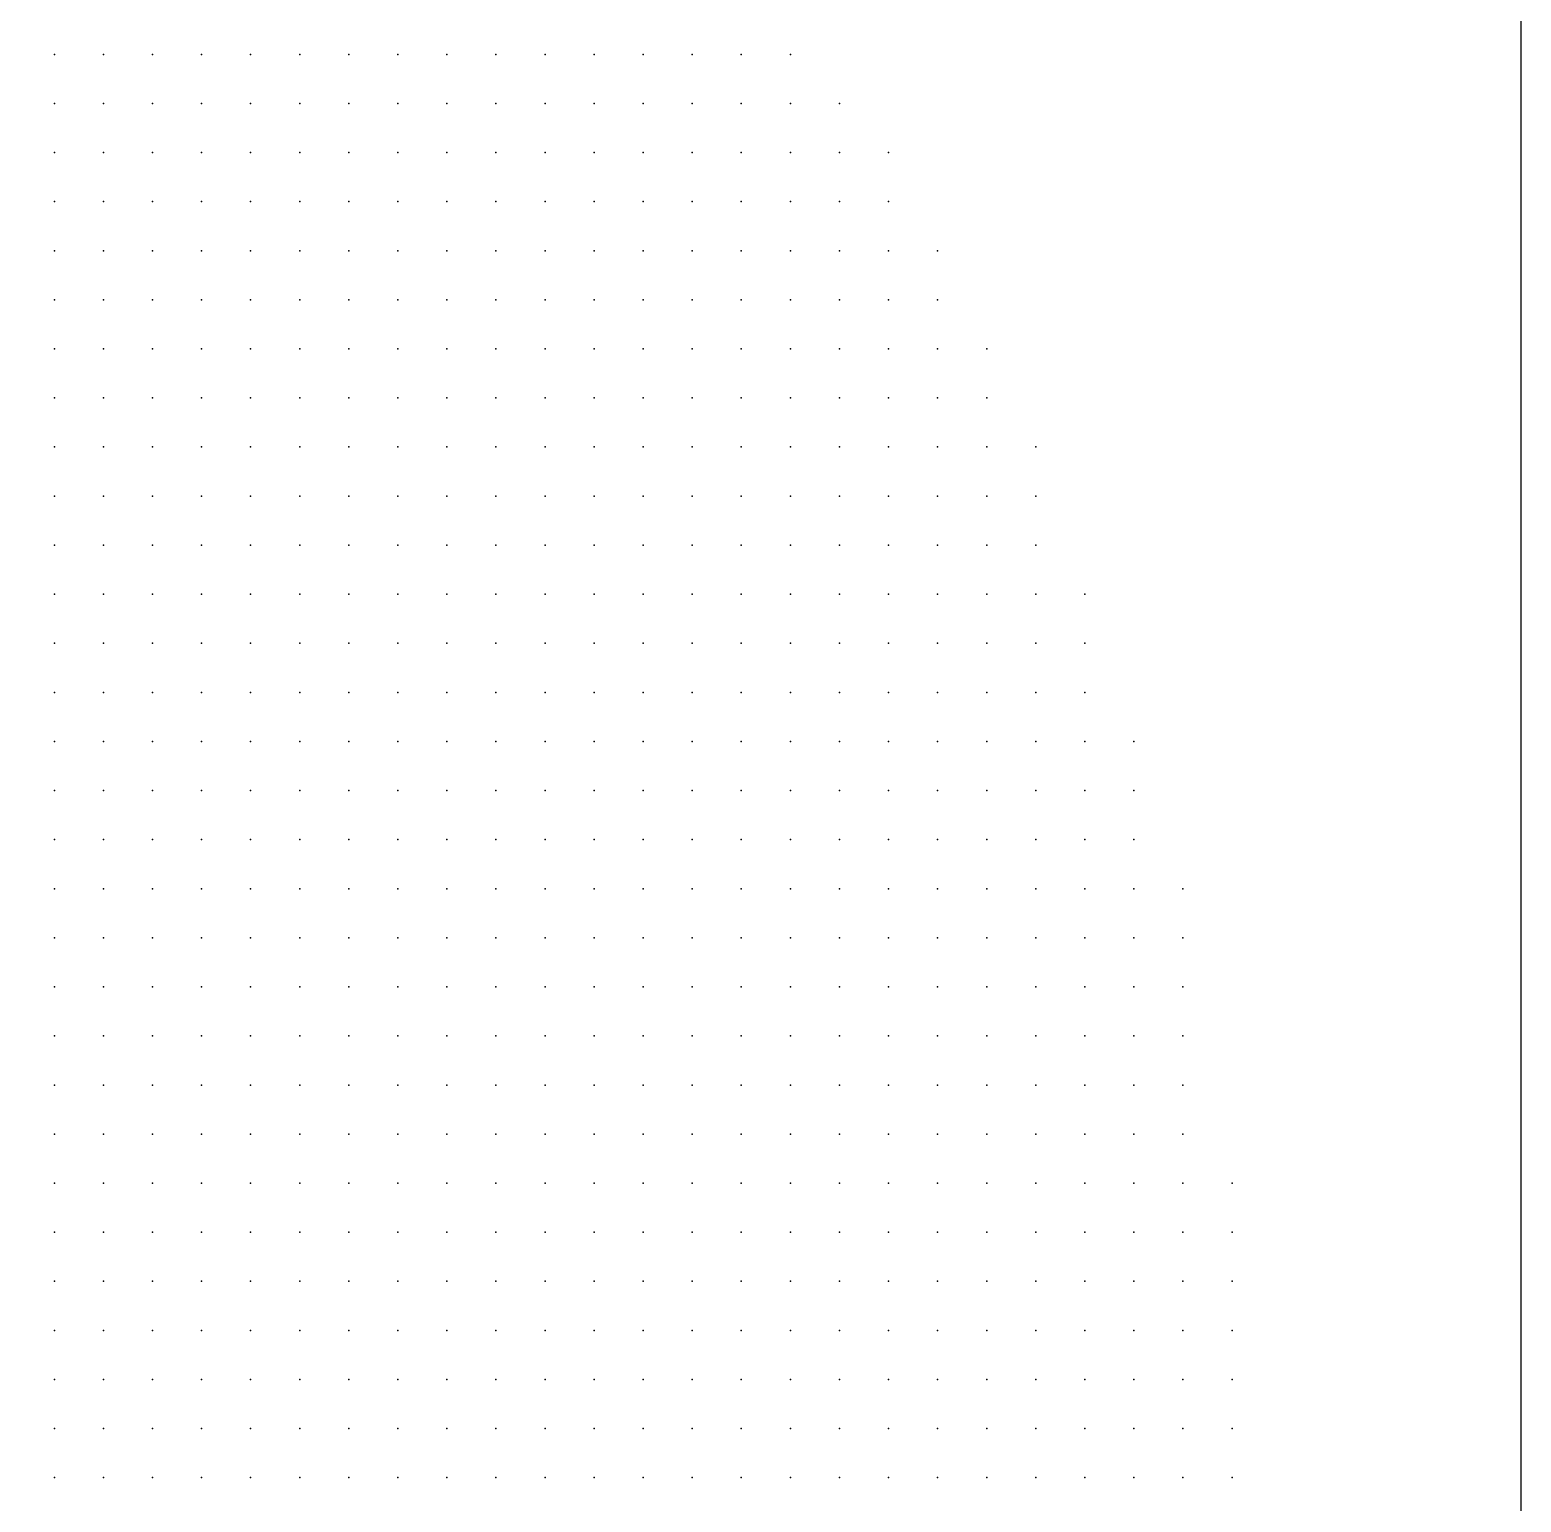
# Model space of a CAD drawing. Header units: millimetres. Extents: x 2848 to 6961, y 1568 to 7914.
# Drawn here: x 4613.5 to 4643.89, y 1646.5 to 1676.5 of the extents above; entities that cross this region are included whole.
import ezdxf

# ---------------------------------------------------------------- set-up
doc = ezdxf.new("R2010")
doc.units = ezdxf.units.MM
doc.header["$PDSIZE"] = -2

msp = doc.modelspace()

# ---------------------------------------------------------------- linework, layer by layer
msp.add_lwpolyline([(4523.893, 1586.933), (4643.893, 1586.933), (4643.893, 1706.933), (4523.893, 1706.933)], close=True)
at = {"color": 13, "true_color": 0xdd5847}
msp.add_point((4614, 1676), dxfattribs=at)
at = {"color": 13, "true_color": 0xdc5746}
msp.add_point((4615, 1676), dxfattribs=at)
at = {"color": 13, "true_color": 0xdd5545}
msp.add_point((4616, 1676), dxfattribs=at)
at = {"color": 13, "true_color": 0xdd5444}
msp.add_point((4617, 1676), dxfattribs=at)
at = {"color": 13, "true_color": 0xdc5343}
msp.add_point((4618, 1676), dxfattribs=at)
at = {"color": 13, "true_color": 0xf95452}
msp.add_point((4619, 1676), dxfattribs=at)
at = {"color": 24, "true_color": 0xa72c1a}
msp.add_point((4620, 1676), dxfattribs=at)
at = {"color": 24, "true_color": 0xa82714}
msp.add_point((4621, 1676), dxfattribs=at)
at = {"color": 12, "true_color": 0xb90000}
for p in [(4622, 1676), (4630, 1672), (4632, 1663)]:
    msp.add_point(p, dxfattribs=at)
at = {"color": 12, "true_color": 0xd00000}
for p in [(4623, 1676), (4628, 1675)]:
    msp.add_point(p, dxfattribs=at)
at = {"color": 12, "true_color": 0xca110f}
msp.add_point((4624, 1676), dxfattribs=at)
at = {"color": 14, "true_color": 0x990100}
msp.add_point((4625, 1676), dxfattribs=at)
at = {"color": 14, "true_color": 0xa81204}
msp.add_point((4626, 1676), dxfattribs=at)
at = {"color": 12, "true_color": 0xc50000}
msp.add_point((4627, 1676), dxfattribs=at)
at = {"color": 14, "true_color": 0x980e0b}
msp.add_point((4628, 1676), dxfattribs=at)
at = {"color": 14, "true_color": 0xa10000}
for p in [(4629, 1676), (4629, 1675), (4630, 1675), (4630, 1674), (4631, 1674)]:
    msp.add_point(p, dxfattribs=at)
at = {"color": 13, "true_color": 0xe95547}
msp.add_point((4614, 1675), dxfattribs=at)
at = {"color": 13, "true_color": 0xe75848}
msp.add_point((4615, 1675), dxfattribs=at)
at = {"color": 13, "true_color": 0xe15a47}
for p in [(4616, 1675), (4614, 1674)]:
    msp.add_point(p, dxfattribs=at)
at = {"color": 13, "true_color": 0xd95843}
msp.add_point((4617, 1675), dxfattribs=at)
at = {"color": 13, "true_color": 0xd15740}
msp.add_point((4618, 1675), dxfattribs=at)
at = {"color": 13, "true_color": 0xda5842}
msp.add_point((4619, 1675), dxfattribs=at)
at = {"color": 13, "true_color": 0xd94c3a}
msp.add_point((4620, 1675), dxfattribs=at)
at = {"color": 14, "true_color": 0xa70900}
msp.add_point((4621, 1675), dxfattribs=at)
at = {"color": 12, "true_color": 0xb50a02}
for p in [(4622, 1675), (4623, 1668)]:
    msp.add_point(p, dxfattribs=at)
at = {"color": 14, "true_color": 0xb20000}
msp.add_point((4623, 1675), dxfattribs=at)
at = {"color": 12, "true_color": 0xb70400}
msp.add_point((4624, 1675), dxfattribs=at)
at = {"color": 12, "true_color": 0xb80b04}
for p in [(4625, 1675), (4625, 1673)]:
    msp.add_point(p, dxfattribs=at)
at = {"color": 12, "true_color": 0xb91108}
msp.add_point((4626, 1675), dxfattribs=at)
at = {"color": 14, "true_color": 0x9c1300}
msp.add_point((4627, 1675), dxfattribs=at)
at = {"color": 13, "true_color": 0xe25947}
msp.add_point((4615, 1674), dxfattribs=at)
at = {"color": 13, "true_color": 0xe05745}
msp.add_point((4616, 1674), dxfattribs=at)
at = {"color": 13, "true_color": 0xdd5643}
msp.add_point((4617, 1674), dxfattribs=at)
at = {"color": 13, "true_color": 0xd95441}
msp.add_point((4618, 1674), dxfattribs=at)
at = {"color": 13, "true_color": 0xe25b47}
msp.add_point((4619, 1674), dxfattribs=at)
at = {"color": 13, "true_color": 0xe45342}
msp.add_point((4620, 1674), dxfattribs=at)
at = {"color": 12, "true_color": 0xb6160a}
msp.add_point((4621, 1674), dxfattribs=at)
at = {"color": 12, "true_color": 0xbb0e07}
for p in [(4622, 1674), (4625, 1672)]:
    msp.add_point(p, dxfattribs=at)
at = {"color": 12, "true_color": 0xb80500}
msp.add_point((4623, 1674), dxfattribs=at)
at = {"color": 12, "true_color": 0xbd0a05}
msp.add_point((4624, 1674), dxfattribs=at)
at = {"color": 12, "true_color": 0xb50801}
msp.add_point((4625, 1674), dxfattribs=at)
at = {"color": 14, "true_color": 0xac0400}
msp.add_point((4626, 1674), dxfattribs=at)
at = {"color": 12, "true_color": 0xb41007}
msp.add_point((4627, 1674), dxfattribs=at)
at = {"color": 14, "true_color": 0xb00000}
for p in [(4628, 1674), (4623, 1671), (4631, 1671), (4627, 1668)]:
    msp.add_point(p, dxfattribs=at)
at = {"color": 12, "true_color": 0xc11511}
msp.add_point((4629, 1674), dxfattribs=at)
at = {"color": 13, "true_color": 0xc9573c}
msp.add_point((4614, 1673), dxfattribs=at)
at = {"color": 13, "true_color": 0xd65841}
msp.add_point((4615, 1673), dxfattribs=at)
at = {"color": 13, "true_color": 0xe55c49}
msp.add_point((4616, 1673), dxfattribs=at)
at = {"color": 13, "true_color": 0xe95c4a}
for p in [(4617, 1673), (4620, 1671)]:
    msp.add_point(p, dxfattribs=at)
at = {"color": 13, "true_color": 0xe75847}
msp.add_point((4618, 1673), dxfattribs=at)
at = {"color": 13, "true_color": 0xdf5441}
msp.add_point((4619, 1673), dxfattribs=at)
at = {"color": 13, "true_color": 0xe54f40}
msp.add_point((4620, 1673), dxfattribs=at)
at = {"color": 22, "true_color": 0xbe1c11}
msp.add_point((4621, 1673), dxfattribs=at)
at = {"color": 12, "true_color": 0xb60801}
for p in [(4622, 1673), (4626, 1664), (4627, 1664)]:
    msp.add_point(p, dxfattribs=at)
at = {"color": 12, "true_color": 0xb80200}
for p in [(4623, 1673), (4627, 1661)]:
    msp.add_point(p, dxfattribs=at)
at = {"color": 12, "true_color": 0xc00d08}
msp.add_point((4624, 1673), dxfattribs=at)
at = {"color": 14, "true_color": 0xa90200}
for p in [(4626, 1673), (4629, 1663)]:
    msp.add_point(p, dxfattribs=at)
at = {"color": 12, "true_color": 0xc9060c}
msp.add_point((4627, 1673), dxfattribs=at)
at = {"color": 14, "true_color": 0x9a0700}
msp.add_point((4628, 1673), dxfattribs=at)
at = {"color": 12, "true_color": 0xb90d03}
msp.add_point((4629, 1673), dxfattribs=at)
at = {"color": 14, "true_color": 0xad0a0d}
for p in [(4630, 1673), (4631, 1673), (4631, 1672), (4632, 1672), (4632, 1671), (4632, 1670), (4633, 1670), (4633, 1669), (4634, 1668)]:
    msp.add_point(p, dxfattribs=at)
at = {"color": 23, "true_color": 0xcf7552}
msp.add_point((4614, 1672), dxfattribs=at)
at = {"color": 13, "true_color": 0xd06346}
msp.add_point((4615, 1672), dxfattribs=at)
at = {"color": 13, "true_color": 0xd95b44}
msp.add_point((4616, 1672), dxfattribs=at)
at = {"color": 13, "true_color": 0xe45946}
msp.add_point((4617, 1672), dxfattribs=at)
at = {"color": 13, "true_color": 0xe85746}
msp.add_point((4618, 1672), dxfattribs=at)
at = {"color": 13, "true_color": 0xe05542}
msp.add_point((4619, 1672), dxfattribs=at)
at = {"color": 13, "true_color": 0xe75444}
msp.add_point((4620, 1672), dxfattribs=at)
at = {"color": 22, "true_color": 0xca281d}
msp.add_point((4621, 1672), dxfattribs=at)
at = {"color": 14, "true_color": 0xb00200}
msp.add_point((4622, 1672), dxfattribs=at)
at = {"color": 14, "true_color": 0xb10000}
msp.add_point((4623, 1672), dxfattribs=at)
at = {"color": 12, "true_color": 0xbe0b06}
msp.add_point((4624, 1672), dxfattribs=at)
at = {"color": 14, "true_color": 0xaf0800}
msp.add_point((4626, 1672), dxfattribs=at)
at = {"color": 12, "true_color": 0xc9000a}
msp.add_point((4627, 1672), dxfattribs=at)
at = {"color": 14, "true_color": 0xa50f01}
msp.add_point((4628, 1672), dxfattribs=at)
at = {"color": 14, "true_color": 0xab0400}
for p in [(4629, 1672), (4629, 1662)]:
    msp.add_point(p, dxfattribs=at)
at = {"color": 31, "true_color": 0xf6b386}
msp.add_point((4614, 1671), dxfattribs=at)
at = {"color": 33, "true_color": 0xe58d67}
msp.add_point((4615, 1671), dxfattribs=at)
at = {"color": 13, "true_color": 0xd66b4b}
msp.add_point((4616, 1671), dxfattribs=at)
at = {"color": 13, "true_color": 0xd2593e}
msp.add_point((4617, 1671), dxfattribs=at)
at = {"color": 13, "true_color": 0xd5533b}
msp.add_point((4618, 1671), dxfattribs=at)
at = {"color": 13, "true_color": 0xde5a45}
msp.add_point((4619, 1671), dxfattribs=at)
at = {"color": 22, "true_color": 0xdc3e32}
msp.add_point((4621, 1671), dxfattribs=at)
at = {"color": 12, "true_color": 0xb40901}
msp.add_point((4622, 1671), dxfattribs=at)
at = {"color": 12, "true_color": 0xba0702}
for p in [(4624, 1671), (4631, 1661)]:
    msp.add_point(p, dxfattribs=at)
at = {"color": 12, "true_color": 0xb70a03}
msp.add_point((4625, 1671), dxfattribs=at)
at = {"color": 14, "true_color": 0xb00800}
msp.add_point((4626, 1671), dxfattribs=at)
at = {"color": 12, "true_color": 0xbe0409}
msp.add_point((4627, 1671), dxfattribs=at)
at = {"color": 12, "true_color": 0xb70501}
msp.add_point((4628, 1671), dxfattribs=at)
at = {"color": 14, "true_color": 0xa80500}
msp.add_point((4629, 1671), dxfattribs=at)
at = {"color": 12, "true_color": 0xc20d04}
msp.add_point((4630, 1671), dxfattribs=at)
at = {"color": 31, "true_color": 0xfbc994}
msp.add_point((4614, 1670), dxfattribs=at)
at = {"color": 31, "true_color": 0xfebe8e}
msp.add_point((4615, 1670), dxfattribs=at)
at = {"color": 21, "true_color": 0xf4a57a}
msp.add_point((4616, 1670), dxfattribs=at)
at = {"color": 23, "true_color": 0xe0825c}
msp.add_point((4617, 1670), dxfattribs=at)
at = {"color": 13, "true_color": 0xce6a46}
msp.add_point((4618, 1670), dxfattribs=at)
at = {"color": 13, "true_color": 0xcf573e}
msp.add_point((4619, 1670), dxfattribs=at)
at = {"color": 13, "true_color": 0xd85640}
msp.add_point((4620, 1670), dxfattribs=at)
at = {"color": 13, "true_color": 0xda4737}
msp.add_point((4621, 1670), dxfattribs=at)
at = {"color": 14, "true_color": 0xb10d03}
msp.add_point((4622, 1670), dxfattribs=at)
at = {"color": 12, "true_color": 0xb40600}
msp.add_point((4623, 1670), dxfattribs=at)
at = {"color": 12, "true_color": 0xbb0803}
msp.add_point((4624, 1670), dxfattribs=at)
at = {"color": 12, "true_color": 0xb50700}
msp.add_point((4625, 1670), dxfattribs=at)
at = {"color": 12, "true_color": 0xb30600}
msp.add_point((4626, 1670), dxfattribs=at)
at = {"color": 12, "true_color": 0xb80b05}
for p in [(4627, 1670), (4623, 1655)]:
    msp.add_point(p, dxfattribs=at)
at = {"color": 12, "true_color": 0xbc0000}
for p in [(4628, 1670), (4623, 1667)]:
    msp.add_point(p, dxfattribs=at)
at = {"color": 14, "true_color": 0xb10c06}
msp.add_point((4629, 1670), dxfattribs=at)
at = {"color": 12, "true_color": 0xb50a00}
msp.add_point((4630, 1670), dxfattribs=at)
at = {"color": 12, "true_color": 0xc00000}
msp.add_point((4631, 1670), dxfattribs=at)
at = {"color": 31, "true_color": 0xe9c58b}
msp.add_point((4614, 1669), dxfattribs=at)
at = {"color": 41, "true_color": 0xfbd099}
msp.add_point((4615, 1669), dxfattribs=at)
at = {"color": 31, "true_color": 0xffcd99}
msp.add_point((4616, 1669), dxfattribs=at)
at = {"color": 31, "true_color": 0xf4b685}
msp.add_point((4617, 1669), dxfattribs=at)
at = {"color": 33, "true_color": 0xe39f70}
msp.add_point((4618, 1669), dxfattribs=at)
at = {"color": 13, "true_color": 0xd86f51}
msp.add_point((4619, 1669), dxfattribs=at)
at = {"color": 13, "true_color": 0xd35d43}
msp.add_point((4620, 1669), dxfattribs=at)
at = {"color": 13, "true_color": 0xd44b38}
msp.add_point((4621, 1669), dxfattribs=at)
at = {"color": 14, "true_color": 0xa90b00}
msp.add_point((4622, 1669), dxfattribs=at)
at = {"color": 12, "true_color": 0xb60902}
msp.add_point((4623, 1669), dxfattribs=at)
at = {"color": 12, "true_color": 0xbb0a04}
for p in [(4624, 1669), (4635, 1651)]:
    msp.add_point(p, dxfattribs=at)
at = {"color": 12, "true_color": 0xb70600}
msp.add_point((4625, 1669), dxfattribs=at)
at = {"color": 12, "true_color": 0xb90b04}
msp.add_point((4626, 1669), dxfattribs=at)
at = {"color": 12, "true_color": 0xb40900}
for p in [(4627, 1669), (4635, 1654)]:
    msp.add_point(p, dxfattribs=at)
at = {"color": 12, "true_color": 0xb80103}
msp.add_point((4628, 1669), dxfattribs=at)
at = {"color": 12, "true_color": 0xb90a0f}
msp.add_point((4629, 1669), dxfattribs=at)
at = {"color": 14, "true_color": 0xaf0100}
msp.add_point((4630, 1669), dxfattribs=at)
at = {"color": 12, "true_color": 0xbf0200}
msp.add_point((4631, 1669), dxfattribs=at)
at = {"color": 14, "true_color": 0xab0803}
msp.add_point((4632, 1669), dxfattribs=at)
at = {"color": 41, "true_color": 0xefd195}
msp.add_point((4614, 1668), dxfattribs=at)
at = {"color": 31, "true_color": 0xe7c78c}
msp.add_point((4615, 1668), dxfattribs=at)
at = {"color": 31, "true_color": 0xe7c389}
msp.add_point((4616, 1668), dxfattribs=at)
at = {"color": 31, "true_color": 0xf0c58e}
msp.add_point((4617, 1668), dxfattribs=at)
at = {"color": 31, "true_color": 0xfacb95}
msp.add_point((4618, 1668), dxfattribs=at)
at = {"color": 21, "true_color": 0xffa180}
msp.add_point((4619, 1668), dxfattribs=at)
at = {"color": 23, "true_color": 0xe77a5d}
msp.add_point((4620, 1668), dxfattribs=at)
at = {"color": 13, "true_color": 0xdc5a44}
msp.add_point((4621, 1668), dxfattribs=at)
at = {"color": 14, "true_color": 0xa60d00}
msp.add_point((4622, 1668), dxfattribs=at)
at = {"color": 12, "true_color": 0xb90802}
msp.add_point((4624, 1668), dxfattribs=at)
at = {"color": 12, "true_color": 0xb60300}
msp.add_point((4625, 1668), dxfattribs=at)
at = {"color": 12, "true_color": 0xbc0b05}
for p in [(4626, 1668), (4626, 1666), (4635, 1650)]:
    msp.add_point(p, dxfattribs=at)
at = {"color": 12, "true_color": 0xb61411}
msp.add_point((4628, 1668), dxfattribs=at)
at = {"color": 12, "true_color": 0xb9000d}
msp.add_point((4629, 1668), dxfattribs=at)
at = {"color": 12, "true_color": 0xba0109}
msp.add_point((4630, 1668), dxfattribs=at)
at = {"color": 12, "true_color": 0xb40e02}
msp.add_point((4631, 1668), dxfattribs=at)
at = {"color": 12, "true_color": 0xc00705}
msp.add_point((4632, 1668), dxfattribs=at)
at = {"color": 242, "true_color": 0xb22930}
msp.add_point((4633, 1668), dxfattribs=at)
at = {"color": 31, "true_color": 0xf5c78c}
msp.add_point((4614, 1667), dxfattribs=at)
at = {"color": 31, "true_color": 0xfccb89}
msp.add_point((4615, 1667), dxfattribs=at)
at = {"color": 31, "true_color": 0xfccc8a}
msp.add_point((4616, 1667), dxfattribs=at)
at = {"color": 31, "true_color": 0xf2c687}
msp.add_point((4617, 1667), dxfattribs=at)
at = {"color": 31, "true_color": 0xe7bf82}
msp.add_point((4618, 1667), dxfattribs=at)
at = {"color": 31, "true_color": 0xfabd84}
msp.add_point((4619, 1667), dxfattribs=at)
at = {"color": 31, "true_color": 0xe5bd80}
msp.add_point((4620, 1667), dxfattribs=at)
at = {"color": 33, "true_color": 0xe4a272}
msp.add_point((4621, 1667), dxfattribs=at)
at = {"color": 24, "true_color": 0xb32414}
msp.add_point((4622, 1667), dxfattribs=at)
at = {"color": 12, "true_color": 0xbe0405}
msp.add_point((4624, 1667), dxfattribs=at)
at = {"color": 14, "true_color": 0xb10400}
for p in [(4625, 1667), (4624, 1660)]:
    msp.add_point(p, dxfattribs=at)
at = {"color": 12, "true_color": 0xb90601}
msp.add_point((4626, 1667), dxfattribs=at)
at = {"color": 12, "true_color": 0xbe0b04}
msp.add_point((4627, 1667), dxfattribs=at)
at = {"color": 14, "true_color": 0xa60000}
msp.add_point((4628, 1667), dxfattribs=at)
at = {"color": 12, "true_color": 0xb70e07}
msp.add_point((4629, 1667), dxfattribs=at)
at = {"color": 14, "true_color": 0xa30000}
for p in [(4630, 1667), (4634, 1664)]:
    msp.add_point(p, dxfattribs=at)
at = {"color": 12, "true_color": 0xb7090a}
msp.add_point((4631, 1667), dxfattribs=at)
at = {"color": 12, "true_color": 0xb30f0e}
msp.add_point((4632, 1667), dxfattribs=at)
at = {"color": 14, "true_color": 0x970804}
for p in [(4633, 1667), (4634, 1667), (4634, 1666), (4635, 1665), (4635, 1664)]:
    msp.add_point(p, dxfattribs=at)
at = {"color": 31, "true_color": 0xf0ca99}
msp.add_point((4614, 1666), dxfattribs=at)
at = {"color": 31, "true_color": 0xefc58b}
msp.add_point((4615, 1666), dxfattribs=at)
at = {"color": 31, "true_color": 0xeec587}
msp.add_point((4616, 1666), dxfattribs=at)
at = {"color": 31, "true_color": 0xf0c789}
msp.add_point((4617, 1666), dxfattribs=at)
at = {"color": 31, "true_color": 0xf0c88b}
msp.add_point((4618, 1666), dxfattribs=at)
at = {"color": 31, "true_color": 0xf5bd82}
msp.add_point((4619, 1666), dxfattribs=at)
at = {"color": 31, "true_color": 0xe7c385}
msp.add_point((4620, 1666), dxfattribs=at)
at = {"color": 31, "true_color": 0xefb180}
msp.add_point((4621, 1666), dxfattribs=at)
at = {"color": 22, "true_color": 0xbf3322}
msp.add_point((4622, 1666), dxfattribs=at)
at = {"color": 12, "true_color": 0xbd0102}
msp.add_point((4623, 1666), dxfattribs=at)
at = {"color": 12, "true_color": 0xbd0505}
msp.add_point((4624, 1666), dxfattribs=at)
at = {"color": 14, "true_color": 0xb20700}
for p in [(4625, 1666), (4628, 1663)]:
    msp.add_point(p, dxfattribs=at)
at = {"color": 12, "true_color": 0xb50400}
msp.add_point((4627, 1666), dxfattribs=at)
at = {"color": 14, "true_color": 0xac0000}
msp.add_point((4628, 1666), dxfattribs=at)
at = {"color": 12, "true_color": 0xbb120b}
msp.add_point((4629, 1666), dxfattribs=at)
at = {"color": 14, "true_color": 0xab0000}
msp.add_point((4630, 1666), dxfattribs=at)
at = {"color": 12, "true_color": 0xbb080b}
msp.add_point((4631, 1666), dxfattribs=at)
at = {"color": 12, "true_color": 0xb60c0d}
msp.add_point((4632, 1666), dxfattribs=at)
at = {"color": 14, "true_color": 0x950000}
msp.add_point((4633, 1666), dxfattribs=at)
at = {"color": 254, "true_color": 0xf2dbb9}
msp.add_point((4614, 1665), dxfattribs=at)
at = {"color": 31, "true_color": 0xebcca0}
msp.add_point((4615, 1665), dxfattribs=at)
at = {"color": 31, "true_color": 0xeac692}
msp.add_point((4616, 1665), dxfattribs=at)
at = {"color": 31, "true_color": 0xeeca90}
msp.add_point((4617, 1665), dxfattribs=at)
at = {"color": 31, "true_color": 0xf4cd92}
msp.add_point((4618, 1665), dxfattribs=at)
at = {"color": 31, "true_color": 0xefbb7f}
msp.add_point((4619, 1665), dxfattribs=at)
at = {"color": 31, "true_color": 0xe6c888}
msp.add_point((4620, 1665), dxfattribs=at)
at = {"color": 31, "true_color": 0xf9c18e}
msp.add_point((4621, 1665), dxfattribs=at)
at = {"color": 22, "true_color": 0xc74430}
msp.add_point((4622, 1665), dxfattribs=at)
at = {"color": 12, "true_color": 0xbb0504}
msp.add_point((4623, 1665), dxfattribs=at)
at = {"color": 12, "true_color": 0xb60402}
msp.add_point((4624, 1665), dxfattribs=at)
at = {"color": 14, "true_color": 0xb00700}
msp.add_point((4625, 1665), dxfattribs=at)
at = {"color": 12, "true_color": 0xba0c05}
msp.add_point((4626, 1665), dxfattribs=at)
at = {"color": 12, "true_color": 0xb30200}
msp.add_point((4627, 1665), dxfattribs=at)
at = {"color": 12, "true_color": 0xb30800}
msp.add_point((4628, 1665), dxfattribs=at)
at = {"color": 12, "true_color": 0xb91009}
msp.add_point((4629, 1665), dxfattribs=at)
at = {"color": 14, "true_color": 0xb20300}
msp.add_point((4630, 1665), dxfattribs=at)
at = {"color": 12, "true_color": 0xbc0507}
msp.add_point((4631, 1665), dxfattribs=at)
at = {"color": 12, "true_color": 0xbc080b}
msp.add_point((4632, 1665), dxfattribs=at)
at = {"color": 14, "true_color": 0xa00000}
msp.add_point((4633, 1665), dxfattribs=at)
at = {"color": 14, "true_color": 0xa5100a}
msp.add_point((4634, 1665), dxfattribs=at)
at = {"color": 7, "true_color": 0xfaf1e0}
msp.add_point((4614, 1664), dxfattribs=at)
at = {"color": 254, "true_color": 0xf5e4c8}
msp.add_point((4615, 1664), dxfattribs=at)
at = {"color": 254, "true_color": 0xf2d6ae}
msp.add_point((4616, 1664), dxfattribs=at)
at = {"color": 31, "true_color": 0xefce99}
msp.add_point((4617, 1664), dxfattribs=at)
at = {"color": 31, "true_color": 0xefcb8f}
msp.add_point((4618, 1664), dxfattribs=at)
at = {"color": 31, "true_color": 0xedbd7f}
msp.add_point((4619, 1664), dxfattribs=at)
at = {"color": 31, "true_color": 0xe2c987}
msp.add_point((4620, 1664), dxfattribs=at)
at = {"color": 31, "true_color": 0xf7c892}
msp.add_point((4621, 1664), dxfattribs=at)
at = {"color": 15, "true_color": 0xc64c35}
msp.add_point((4622, 1664), dxfattribs=at)
at = {"color": 12, "true_color": 0xb30602}
for p in [(4623, 1664), (4634, 1663), (4635, 1663), (4636, 1662), (4636, 1661), (4636, 1660), (4636, 1659), (4637, 1659)]:
    msp.add_point(p, dxfattribs=at)
at = {"color": 14, "true_color": 0xb00300}
for p in [(4624, 1664), (4628, 1661)]:
    msp.add_point(p, dxfattribs=at)
at = {"color": 14, "true_color": 0xae0700}
msp.add_point((4625, 1664), dxfattribs=at)
at = {"color": 12, "true_color": 0xb60b03}
msp.add_point((4628, 1664), dxfattribs=at)
at = {"color": 14, "true_color": 0xb10801}
msp.add_point((4629, 1664), dxfattribs=at)
at = {"color": 12, "true_color": 0xb50601}
msp.add_point((4630, 1664), dxfattribs=at)
at = {"color": 12, "true_color": 0xba0001}
msp.add_point((4631, 1664), dxfattribs=at)
at = {"color": 12, "true_color": 0xbe0105}
msp.add_point((4632, 1664), dxfattribs=at)
at = {"color": 12, "true_color": 0xb8080a}
msp.add_point((4633, 1664), dxfattribs=at)
at = {"color": 7, "true_color": 0xfbfdfa}
msp.add_point((4614, 1663), dxfattribs=at)
at = {"color": 7, "true_color": 0xfef7e7}
msp.add_point((4615, 1663), dxfattribs=at)
at = {"color": 254, "true_color": 0xfae7c7}
msp.add_point((4616, 1663), dxfattribs=at)
at = {"color": 41, "true_color": 0xf2d3a4}
msp.add_point((4617, 1663), dxfattribs=at)
at = {"color": 31, "true_color": 0xeac68a}
msp.add_point((4618, 1663), dxfattribs=at)
at = {"color": 31, "true_color": 0xf2c486}
msp.add_point((4619, 1663), dxfattribs=at)
at = {"color": 31, "true_color": 0xdec986}
for p in [(4620, 1663), (4620, 1661)]:
    msp.add_point(p, dxfattribs=at)
at = {"color": 31, "true_color": 0xf4c992}
msp.add_point((4621, 1663), dxfattribs=at)
at = {"color": 15, "true_color": 0xc64f37}
msp.add_point((4622, 1663), dxfattribs=at)
at = {"color": 14, "true_color": 0xae0500}
msp.add_point((4623, 1663), dxfattribs=at)
at = {"color": 14, "true_color": 0xb00400}
msp.add_point((4624, 1663), dxfattribs=at)
at = {"color": 14, "true_color": 0xb10a02}
msp.add_point((4625, 1663), dxfattribs=at)
at = {"color": 12, "true_color": 0xb40300}
for p in [(4626, 1663), (4631, 1660)]:
    msp.add_point(p, dxfattribs=at)
at = {"color": 12, "true_color": 0xba0903}
msp.add_point((4627, 1663), dxfattribs=at)
at = {"color": 12, "true_color": 0xba0b06}
msp.add_point((4630, 1663), dxfattribs=at)
at = {"color": 12, "true_color": 0xbb0200}
msp.add_point((4631, 1663), dxfattribs=at)
at = {"color": 12, "true_color": 0xc50d0d}
msp.add_point((4633, 1663), dxfattribs=at)
at = {"color": 7, "true_color": 0xf3faff}
msp.add_point((4614, 1662), dxfattribs=at)
at = {"color": 7, "true_color": 0xfaf9f4}
msp.add_point((4615, 1662), dxfattribs=at)
at = {"color": 254, "true_color": 0xfcecd3}
msp.add_point((4616, 1662), dxfattribs=at)
at = {"color": 41, "true_color": 0xf3d7a8}
msp.add_point((4617, 1662), dxfattribs=at)
at = {"color": 31, "true_color": 0xebc489}
msp.add_point((4618, 1662), dxfattribs=at)
at = {"color": 31, "true_color": 0xf9cb8d}
msp.add_point((4619, 1662), dxfattribs=at)
at = {"color": 31, "true_color": 0xdfca87}
msp.add_point((4620, 1662), dxfattribs=at)
at = {"color": 31, "true_color": 0xf5cc94}
msp.add_point((4621, 1662), dxfattribs=at)
at = {"color": 13, "true_color": 0xc7553b}
msp.add_point((4622, 1662), dxfattribs=at)
at = {"color": 14, "true_color": 0xae0701}
for p in [(4623, 1662), (4623, 1660)]:
    msp.add_point(p, dxfattribs=at)
at = {"color": 12, "true_color": 0xb30703}
msp.add_point((4624, 1662), dxfattribs=at)
at = {"color": 12, "true_color": 0xb80f08}
msp.add_point((4625, 1662), dxfattribs=at)
at = {"color": 12, "true_color": 0xb80100}
msp.add_point((4626, 1662), dxfattribs=at)
at = {"color": 12, "true_color": 0xb80501}
msp.add_point((4627, 1662), dxfattribs=at)
at = {"color": 14, "true_color": 0xad0200}
msp.add_point((4628, 1662), dxfattribs=at)
at = {"color": 12, "true_color": 0xbc110a}
msp.add_point((4630, 1662), dxfattribs=at)
at = {"color": 12, "true_color": 0xbd0503}
msp.add_point((4631, 1662), dxfattribs=at)
at = {"color": 12, "true_color": 0xb80000}
msp.add_point((4632, 1662), dxfattribs=at)
at = {"color": 12, "true_color": 0xbe0604}
msp.add_point((4633, 1662), dxfattribs=at)
at = {"color": 12, "true_color": 0xb70803}
msp.add_point((4634, 1662), dxfattribs=at)
at = {"color": 244, "true_color": 0xa5121a}
msp.add_point((4635, 1662), dxfattribs=at)
at = {"color": 7, "true_color": 0xeff7ff}
msp.add_point((4614, 1661), dxfattribs=at)
at = {"color": 7, "true_color": 0xf6f6f8}
msp.add_point((4615, 1661), dxfattribs=at)
at = {"color": 254, "true_color": 0xfaebd8}
msp.add_point((4616, 1661), dxfattribs=at)
at = {"color": 41, "true_color": 0xf4d7ab}
msp.add_point((4617, 1661), dxfattribs=at)
at = {"color": 31, "true_color": 0xeec78c}
msp.add_point((4618, 1661), dxfattribs=at)
at = {"color": 31, "true_color": 0xfaca8c}
msp.add_point((4619, 1661), dxfattribs=at)
at = {"color": 41, "true_color": 0xfad199}
msp.add_point((4621, 1661), dxfattribs=at)
at = {"color": 13, "true_color": 0xcd5b41}
msp.add_point((4622, 1661), dxfattribs=at)
at = {"color": 14, "true_color": 0xaf0802}
msp.add_point((4623, 1661), dxfattribs=at)
at = {"color": 12, "true_color": 0xb40703}
msp.add_point((4624, 1661), dxfattribs=at)
at = {"color": 12, "true_color": 0xbd100a}
msp.add_point((4625, 1661), dxfattribs=at)
at = {"color": 12, "true_color": 0xbb0000}
for p in [(4626, 1661), (4626, 1660)]:
    msp.add_point(p, dxfattribs=at)
at = {"color": 14, "true_color": 0xaf0b02}
msp.add_point((4629, 1661), dxfattribs=at)
at = {"color": 12, "true_color": 0xb30b02}
msp.add_point((4630, 1661), dxfattribs=at)
at = {"color": 12, "true_color": 0xbc0300}
msp.add_point((4632, 1661), dxfattribs=at)
at = {"color": 12, "true_color": 0xb50000}
msp.add_point((4633, 1661), dxfattribs=at)
at = {"color": 12, "true_color": 0xb50900}
msp.add_point((4634, 1661), dxfattribs=at)
at = {"color": 12, "true_color": 0xb3010d}
msp.add_point((4635, 1661), dxfattribs=at)
at = {"color": 7, "true_color": 0xf1f9ff}
msp.add_point((4614, 1660), dxfattribs=at)
at = {"color": 7, "true_color": 0xf7f6fb}
msp.add_point((4615, 1660), dxfattribs=at)
at = {"color": 254, "true_color": 0xf8ebda}
msp.add_point((4616, 1660), dxfattribs=at)
at = {"color": 41, "true_color": 0xf5d8ac}
msp.add_point((4617, 1660), dxfattribs=at)
at = {"color": 31, "true_color": 0xf1c98c}
msp.add_point((4618, 1660), dxfattribs=at)
at = {"color": 31, "true_color": 0xf4c486}
msp.add_point((4619, 1660), dxfattribs=at)
at = {"color": 53, "true_color": 0xddc683}
msp.add_point((4620, 1660), dxfattribs=at)
at = {"color": 41, "true_color": 0xfdd49c}
msp.add_point((4621, 1660), dxfattribs=at)
at = {"color": 13, "true_color": 0xd15f45}
msp.add_point((4622, 1660), dxfattribs=at)
at = {"color": 12, "true_color": 0xbd0e09}
msp.add_point((4625, 1660), dxfattribs=at)
at = {"color": 12, "true_color": 0xbb0301}
msp.add_point((4627, 1660), dxfattribs=at)
at = {"color": 12, "true_color": 0xb50802}
msp.add_point((4628, 1660), dxfattribs=at)
at = {"color": 12, "true_color": 0xb30f06}
msp.add_point((4629, 1660), dxfattribs=at)
at = {"color": 14, "true_color": 0xa70000}
msp.add_point((4630, 1660), dxfattribs=at)
at = {"color": 12, "true_color": 0xc40d07}
msp.add_point((4632, 1660), dxfattribs=at)
at = {"color": 12, "true_color": 0xb40100}
msp.add_point((4633, 1660), dxfattribs=at)
at = {"color": 12, "true_color": 0xb70c02}
msp.add_point((4634, 1660), dxfattribs=at)
at = {"color": 12, "true_color": 0xbe0008}
msp.add_point((4635, 1660), dxfattribs=at)
at = {"color": 7, "true_color": 0xf5f4f9}
for p in [(4614, 1659), (4614, 1658), (4614, 1657)]:
    msp.add_point(p, dxfattribs=at)
at = {"color": 7, "true_color": 0xfafbfd}
for p in [(4615, 1659), (4615, 1658), (4615, 1657)]:
    msp.add_point(p, dxfattribs=at)
at = {"color": 7, "true_color": 0xfbf5e7}
for p in [(4616, 1659), (4616, 1658), (4616, 1657), (4616, 1656), (4616, 1655), (4616, 1654), (4616, 1653), (4616, 1652)]:
    msp.add_point(p, dxfattribs=at)
at = {"color": 254, "true_color": 0xe9d1ab}
msp.add_point((4617, 1659), dxfattribs=at)
at = {"color": 31, "true_color": 0xf3cc93}
for p in [(4618, 1659), (4618, 1658)]:
    msp.add_point(p, dxfattribs=at)
at = {"color": 31, "true_color": 0xffcd9a}
msp.add_point((4619, 1659), dxfattribs=at)
at = {"color": 31, "true_color": 0xdec68a}
msp.add_point((4620, 1659), dxfattribs=at)
at = {"color": 31, "true_color": 0xf7ce98}
msp.add_point((4621, 1659), dxfattribs=at)
at = {"color": 13, "true_color": 0xcd5e42}
msp.add_point((4622, 1659), dxfattribs=at)
at = {"color": 14, "true_color": 0xad0900}
msp.add_point((4623, 1659), dxfattribs=at)
at = {"color": 14, "true_color": 0xb00500}
msp.add_point((4624, 1659), dxfattribs=at)
at = {"color": 12, "true_color": 0xbb0f0b}
for p in [(4625, 1659), (4627, 1651), (4630, 1648), (4631, 1648)]:
    msp.add_point(p, dxfattribs=at)
at = {"color": 12, "true_color": 0xbc0203}
for p in [(4626, 1659), (4626, 1658)]:
    msp.add_point(p, dxfattribs=at)
at = {"color": 12, "true_color": 0xb50603}
for p in [(4627, 1659), (4628, 1659), (4629, 1659), (4630, 1659), (4627, 1658), (4628, 1658), (4629, 1658), (4630, 1658), (4631, 1658), (4627, 1657), (4628, 1657), (4632, 1657), (4627, 1656), (4628, 1656), (4633, 1656), (4629, 1655), (4632, 1655), (4633, 1655), (4630, 1654), (4631, 1654), (4632, 1654), (4634, 1650)]:
    msp.add_point(p, dxfattribs=at)
at = {"color": 12, "true_color": 0xb60704}
for p in [(4631, 1659), (4632, 1658), (4633, 1657), (4634, 1656), (4627, 1655), (4628, 1655), (4634, 1655), (4629, 1654), (4633, 1654), (4634, 1654), (4631, 1653), (4632, 1653), (4633, 1651)]:
    msp.add_point(p, dxfattribs=at)
at = {"color": 12, "true_color": 0xb70805}
for p in [(4632, 1659), (4633, 1658), (4634, 1657), (4628, 1654), (4630, 1653), (4633, 1653), (4634, 1653), (4631, 1652), (4632, 1652), (4633, 1652), (4633, 1650), (4634, 1649)]:
    msp.add_point(p, dxfattribs=at)
at = {"color": 12, "true_color": 0xb80906}
for p in [(4633, 1659), (4634, 1659), (4634, 1658), (4626, 1654), (4627, 1654), (4629, 1653), (4630, 1652), (4634, 1652), (4632, 1651)]:
    msp.add_point(p, dxfattribs=at)
at = {"color": 14, "true_color": 0xaa0e01}
msp.add_point((4635, 1659), dxfattribs=at)
at = {"color": 254, "true_color": 0xead2ac}
for p in [(4617, 1658), (4617, 1657)]:
    msp.add_point(p, dxfattribs=at)
at = {"color": 31, "true_color": 0xfecc99}
msp.add_point((4619, 1658), dxfattribs=at)
at = {"color": 31, "true_color": 0xdec88c}
msp.add_point((4620, 1658), dxfattribs=at)
at = {"color": 41, "true_color": 0xf9d09a}
msp.add_point((4621, 1658), dxfattribs=at)
at = {"color": 13, "true_color": 0xcf5d42}
msp.add_point((4622, 1658), dxfattribs=at)
at = {"color": 14, "true_color": 0xb00901}
msp.add_point((4623, 1658), dxfattribs=at)
at = {"color": 14, "true_color": 0xaf0400}
for p in [(4624, 1658), (4624, 1657)]:
    msp.add_point(p, dxfattribs=at)
at = {"color": 12, "true_color": 0xb90d09}
for p in [(4625, 1658), (4628, 1651), (4630, 1649)]:
    msp.add_point(p, dxfattribs=at)
at = {"color": 14, "true_color": 0xab0d01}
msp.add_point((4635, 1658), dxfattribs=at)
at = {"color": 12, "true_color": 0xc20816}
for p in [(4636, 1658), (4637, 1658), (4636, 1657), (4637, 1657), (4636, 1656), (4637, 1656), (4636, 1655), (4637, 1655), (4637, 1654)]:
    msp.add_point(p, dxfattribs=at)
at = {"color": 31, "true_color": 0xf4cd94}
msp.add_point((4618, 1657), dxfattribs=at)
at = {"color": 31, "true_color": 0xfacb97}
msp.add_point((4619, 1657), dxfattribs=at)
at = {"color": 31, "true_color": 0xe2cc90}
msp.add_point((4620, 1657), dxfattribs=at)
at = {"color": 41, "true_color": 0xfbd29c}
msp.add_point((4621, 1657), dxfattribs=at)
at = {"color": 13, "true_color": 0xcf5c41}
msp.add_point((4622, 1657), dxfattribs=at)
at = {"color": 14, "true_color": 0xb20902}
msp.add_point((4623, 1657), dxfattribs=at)
at = {"color": 12, "true_color": 0xb50c07}
msp.add_point((4625, 1657), dxfattribs=at)
at = {"color": 12, "true_color": 0xbb0303}
msp.add_point((4626, 1657), dxfattribs=at)
at = {"color": 12, "true_color": 0xb40502}
for p in [(4629, 1657), (4630, 1657), (4631, 1657), (4629, 1656), (4630, 1656), (4631, 1656), (4632, 1656), (4630, 1655), (4631, 1655)]:
    msp.add_point(p, dxfattribs=at)
at = {"color": 14, "true_color": 0xb21206}
msp.add_point((4635, 1657), dxfattribs=at)
at = {"color": 7, "true_color": 0xf4f3f8}
msp.add_point((4614, 1656), dxfattribs=at)
at = {"color": 7, "true_color": 0xf9fafc}
for p in [(4615, 1656), (4615, 1655)]:
    msp.add_point(p, dxfattribs=at)
at = {"color": 254, "true_color": 0xebd3ad}
msp.add_point((4617, 1656), dxfattribs=at)
at = {"color": 31, "true_color": 0xf5ce95}
msp.add_point((4618, 1656), dxfattribs=at)
at = {"color": 31, "true_color": 0xf8ca96}
msp.add_point((4619, 1656), dxfattribs=at)
at = {"color": 41, "true_color": 0xe6d094}
msp.add_point((4620, 1656), dxfattribs=at)
at = {"color": 41, "true_color": 0xfdd29d}
msp.add_point((4621, 1656), dxfattribs=at)
at = {"color": 13, "true_color": 0xcf593f}
msp.add_point((4622, 1656), dxfattribs=at)
at = {"color": 12, "true_color": 0xb60b04}
msp.add_point((4623, 1656), dxfattribs=at)
at = {"color": 14, "true_color": 0xb20500}
msp.add_point((4624, 1656), dxfattribs=at)
at = {"color": 12, "true_color": 0xb30a05}
msp.add_point((4625, 1656), dxfattribs=at)
at = {"color": 12, "true_color": 0xba0403}
msp.add_point((4626, 1656), dxfattribs=at)
at = {"color": 12, "true_color": 0xb51107}
msp.add_point((4635, 1656), dxfattribs=at)
at = {"color": 7, "true_color": 0xf3f2f7}
msp.add_point((4614, 1655), dxfattribs=at)
at = {"color": 254, "true_color": 0xecd4ae}
for p in [(4617, 1655), (4617, 1654)]:
    msp.add_point(p, dxfattribs=at)
at = {"color": 41, "true_color": 0xf7d097}
msp.add_point((4618, 1655), dxfattribs=at)
at = {"color": 31, "true_color": 0xf6cb96}
msp.add_point((4619, 1655), dxfattribs=at)
at = {"color": 41, "true_color": 0xe9d598}
msp.add_point((4620, 1655), dxfattribs=at)
at = {"color": 41, "true_color": 0xfbd09b}
msp.add_point((4621, 1655), dxfattribs=at)
at = {"color": 13, "true_color": 0xca5239}
msp.add_point((4622, 1655), dxfattribs=at)
at = {"color": 12, "true_color": 0xb60903}
msp.add_point((4624, 1655), dxfattribs=at)
at = {"color": 14, "true_color": 0xb20b05}
msp.add_point((4625, 1655), dxfattribs=at)
at = {"color": 12, "true_color": 0xba0605}
msp.add_point((4626, 1655), dxfattribs=at)
at = {"color": 14, "true_color": 0xb20c00}
msp.add_point((4635, 1655), dxfattribs=at)
at = {"color": 7, "true_color": 0xf2f1f6}
for p in [(4614, 1654), (4614, 1653), (4614, 1652)]:
    msp.add_point(p, dxfattribs=at)
at = {"color": 7, "true_color": 0xf8f9fb}
for p in [(4615, 1654), (4615, 1653), (4615, 1652)]:
    msp.add_point(p, dxfattribs=at)
at = {"color": 41, "true_color": 0xf8d198}
msp.add_point((4618, 1654), dxfattribs=at)
at = {"color": 31, "true_color": 0xf5ce97}
msp.add_point((4619, 1654), dxfattribs=at)
at = {"color": 41, "true_color": 0xecd89b}
msp.add_point((4620, 1654), dxfattribs=at)
at = {"color": 31, "true_color": 0xf9cb97}
msp.add_point((4621, 1654), dxfattribs=at)
at = {"color": 15, "true_color": 0xc44a32}
msp.add_point((4622, 1654), dxfattribs=at)
at = {"color": 12, "true_color": 0xbb0c07}
msp.add_point((4623, 1654), dxfattribs=at)
at = {"color": 12, "true_color": 0xbc0d08}
msp.add_point((4624, 1654), dxfattribs=at)
at = {"color": 12, "true_color": 0xb40d07}
msp.add_point((4625, 1654), dxfattribs=at)
at = {"color": 12, "true_color": 0xb50206}
msp.add_point((4636, 1654), dxfattribs=at)
at = {"color": 254, "true_color": 0xedd5af}
for p in [(4617, 1653), (4617, 1652)]:
    msp.add_point(p, dxfattribs=at)
at = {"color": 41, "true_color": 0xf9d299}
for p in [(4618, 1653), (4618, 1652)]:
    msp.add_point(p, dxfattribs=at)
at = {"color": 41, "true_color": 0xf8d19a}
msp.add_point((4619, 1653), dxfattribs=at)
at = {"color": 41, "true_color": 0xecda9c}
msp.add_point((4620, 1653), dxfattribs=at)
at = {"color": 31, "true_color": 0xf4c692}
msp.add_point((4621, 1653), dxfattribs=at)
at = {"color": 22, "true_color": 0xbf432b}
msp.add_point((4622, 1653), dxfattribs=at)
at = {"color": 12, "true_color": 0xbf0d09}
for p in [(4623, 1653), (4623, 1652)]:
    msp.add_point(p, dxfattribs=at)
at = {"color": 12, "true_color": 0xc1120d}
msp.add_point((4624, 1653), dxfattribs=at)
at = {"color": 12, "true_color": 0xb60f09}
msp.add_point((4625, 1653), dxfattribs=at)
at = {"color": 12, "true_color": 0xb90c08}
for p in [(4626, 1653), (4631, 1650)]:
    msp.add_point(p, dxfattribs=at)
at = {"color": 12, "true_color": 0xb90a07}
for p in [(4627, 1653), (4628, 1653), (4629, 1652), (4632, 1650), (4633, 1649)]:
    msp.add_point(p, dxfattribs=at)
at = {"color": 12, "true_color": 0xb60a00}
msp.add_point((4635, 1653), dxfattribs=at)
at = {"color": 12, "true_color": 0xba070a}
msp.add_point((4636, 1653), dxfattribs=at)
at = {"color": 244, "true_color": 0xb21c28}
for p in [(4637, 1653), (4638, 1653), (4638, 1652), (4638, 1651), (4638, 1650), (4638, 1649)]:
    msp.add_point(p, dxfattribs=at)
at = {"color": 41, "true_color": 0xf7d29b}
msp.add_point((4619, 1652), dxfattribs=at)
at = {"color": 41, "true_color": 0xeddb9d}
msp.add_point((4620, 1652), dxfattribs=at)
at = {"color": 31, "true_color": 0xf1c38f}
msp.add_point((4621, 1652), dxfattribs=at)
at = {"color": 22, "true_color": 0xbc3e27}
msp.add_point((4622, 1652), dxfattribs=at)
at = {"color": 12, "true_color": 0xc41510}
msp.add_point((4624, 1652), dxfattribs=at)
at = {"color": 12, "true_color": 0xb5100a}
msp.add_point((4625, 1652), dxfattribs=at)
at = {"color": 12, "true_color": 0xba0d09}
for p in [(4626, 1652), (4631, 1649), (4632, 1649), (4633, 1648), (4634, 1647)]:
    msp.add_point(p, dxfattribs=at)
at = {"color": 12, "true_color": 0xba0b08}
for p in [(4627, 1652), (4628, 1652)]:
    msp.add_point(p, dxfattribs=at)
at = {"color": 12, "true_color": 0xb30500}
msp.add_point((4635, 1652), dxfattribs=at)
at = {"color": 12, "true_color": 0xb70407}
msp.add_point((4636, 1652), dxfattribs=at)
at = {"color": 14, "true_color": 0xa30513}
msp.add_point((4637, 1652), dxfattribs=at)
at = {"color": 7, "true_color": 0xf4f4fc}
msp.add_point((4614, 1651), dxfattribs=at)
at = {"color": 7, "true_color": 0xfaf4f4}
msp.add_point((4615, 1651), dxfattribs=at)
at = {"color": 254, "true_color": 0xf9e8d6}
msp.add_point((4616, 1651), dxfattribs=at)
at = {"color": 254, "true_color": 0xf1d7b2}
msp.add_point((4617, 1651), dxfattribs=at)
at = {"color": 31, "true_color": 0xeece9b}
msp.add_point((4618, 1651), dxfattribs=at)
at = {"color": 31, "true_color": 0xf3cca1}
msp.add_point((4619, 1651), dxfattribs=at)
at = {"color": 41, "true_color": 0xf2deab}
msp.add_point((4620, 1651), dxfattribs=at)
at = {"color": 31, "true_color": 0xedb489}
msp.add_point((4621, 1651), dxfattribs=at)
at = {"color": 22, "true_color": 0xbc2f1d}
msp.add_point((4622, 1651), dxfattribs=at)
at = {"color": 12, "true_color": 0xbe0701}
msp.add_point((4623, 1651), dxfattribs=at)
at = {"color": 12, "true_color": 0xb41006}
msp.add_point((4624, 1651), dxfattribs=at)
at = {"color": 22, "true_color": 0xbb1d12}
msp.add_point((4625, 1651), dxfattribs=at)
at = {"color": 12, "true_color": 0xc20a0a}
msp.add_point((4626, 1651), dxfattribs=at)
at = {"color": 12, "true_color": 0xb70b07}
msp.add_point((4629, 1651), dxfattribs=at)
at = {"color": 12, "true_color": 0xb80b07}
for p in [(4630, 1651), (4631, 1651), (4630, 1650), (4634, 1648)]:
    msp.add_point(p, dxfattribs=at)
at = {"color": 12, "true_color": 0xb70503}
msp.add_point((4634, 1651), dxfattribs=at)
at = {"color": 14, "true_color": 0xac0b01}
for p in [(4636, 1651), (4636, 1650)]:
    msp.add_point(p, dxfattribs=at)
at = {"color": 12, "true_color": 0xb80008}
for p in [(4637, 1651), (4637, 1650)]:
    msp.add_point(p, dxfattribs=at)
at = {"color": 7, "true_color": 0xf5f5fd}
msp.add_point((4614, 1650), dxfattribs=at)
at = {"color": 7, "true_color": 0xfaf2f0}
msp.add_point((4615, 1650), dxfattribs=at)
at = {"color": 254, "true_color": 0xf7e6d4}
msp.add_point((4616, 1650), dxfattribs=at)
at = {"color": 254, "true_color": 0xf2d8b3}
msp.add_point((4617, 1650), dxfattribs=at)
at = {"color": 41, "true_color": 0xf0d09f}
msp.add_point((4618, 1650), dxfattribs=at)
at = {"color": 31, "true_color": 0xefcda0}
msp.add_point((4619, 1650), dxfattribs=at)
at = {"color": 41, "true_color": 0xf5deac}
msp.add_point((4620, 1650), dxfattribs=at)
at = {"color": 21, "true_color": 0xe4a57c}
msp.add_point((4621, 1650), dxfattribs=at)
at = {"color": 24, "true_color": 0xb32413}
msp.add_point((4622, 1650), dxfattribs=at)
at = {"color": 12, "true_color": 0xc10c05}
msp.add_point((4623, 1650), dxfattribs=at)
at = {"color": 12, "true_color": 0xbb170d}
msp.add_point((4624, 1650), dxfattribs=at)
at = {"color": 22, "true_color": 0xbd1c12}
msp.add_point((4625, 1650), dxfattribs=at)
at = {"color": 12, "true_color": 0xc10b0a}
msp.add_point((4626, 1650), dxfattribs=at)
at = {"color": 12, "true_color": 0xba110c}
msp.add_point((4627, 1650), dxfattribs=at)
at = {"color": 12, "true_color": 0xb80f0a}
msp.add_point((4628, 1650), dxfattribs=at)
at = {"color": 12, "true_color": 0xb80c08}
msp.add_point((4629, 1650), dxfattribs=at)
at = {"color": 7, "true_color": 0xf8f7fc}
msp.add_point((4614, 1649), dxfattribs=at)
at = {"color": 7, "true_color": 0xf9f1ee}
msp.add_point((4615, 1649), dxfattribs=at)
at = {"color": 254, "true_color": 0xf4e3cf}
msp.add_point((4616, 1649), dxfattribs=at)
at = {"color": 254, "true_color": 0xf4d8b3}
for p in [(4617, 1649), (4617, 1648)]:
    msp.add_point(p, dxfattribs=at)
at = {"color": 41, "true_color": 0xf5d3a3}
msp.add_point((4618, 1649), dxfattribs=at)
at = {"color": 31, "true_color": 0xebcfa0}
msp.add_point((4619, 1649), dxfattribs=at)
at = {"color": 41, "true_color": 0xffddaf}
msp.add_point((4620, 1649), dxfattribs=at)
at = {"color": 33, "true_color": 0xdd8f6b}
msp.add_point((4621, 1649), dxfattribs=at)
at = {"color": 24, "true_color": 0xab1a09}
msp.add_point((4622, 1649), dxfattribs=at)
at = {"color": 12, "true_color": 0xc4130b}
msp.add_point((4623, 1649), dxfattribs=at)
at = {"color": 22, "true_color": 0xc51e15}
msp.add_point((4624, 1649), dxfattribs=at)
at = {"color": 22, "true_color": 0xbd1a11}
msp.add_point((4625, 1649), dxfattribs=at)
at = {"color": 12, "true_color": 0xbf0d0b}
msp.add_point((4626, 1649), dxfattribs=at)
at = {"color": 12, "true_color": 0xbb120d}
for p in [(4627, 1649), (4630, 1647), (4631, 1647)]:
    msp.add_point(p, dxfattribs=at)
at = {"color": 12, "true_color": 0xb9100b}
for p in [(4628, 1649), (4629, 1648)]:
    msp.add_point(p, dxfattribs=at)
at = {"color": 12, "true_color": 0xb70e09}
msp.add_point((4629, 1649), dxfattribs=at)
at = {"color": 12, "true_color": 0xbd0c06}
msp.add_point((4635, 1649), dxfattribs=at)
at = {"color": 14, "true_color": 0xad0c02}
msp.add_point((4636, 1649), dxfattribs=at)
at = {"color": 12, "true_color": 0xb90009}
msp.add_point((4637, 1649), dxfattribs=at)
at = {"color": 7, "true_color": 0xf8f8fa}
msp.add_point((4614, 1648), dxfattribs=at)
at = {"color": 7, "true_color": 0xf7eee7}
msp.add_point((4615, 1648), dxfattribs=at)
at = {"color": 254, "true_color": 0xf3e1cb}
msp.add_point((4616, 1648), dxfattribs=at)
at = {"color": 41, "true_color": 0xf9d7a9}
msp.add_point((4618, 1648), dxfattribs=at)
at = {"color": 41, "true_color": 0xe7d3a1}
msp.add_point((4619, 1648), dxfattribs=at)
at = {"color": 41, "true_color": 0xffdbb1}
msp.add_point((4620, 1648), dxfattribs=at)
at = {"color": 23, "true_color": 0xda785b}
msp.add_point((4621, 1648), dxfattribs=at)
at = {"color": 24, "true_color": 0xa91606}
msp.add_point((4622, 1648), dxfattribs=at)
at = {"color": 12, "true_color": 0xc4190f}
msp.add_point((4623, 1648), dxfattribs=at)
at = {"color": 22, "true_color": 0xc82017}
msp.add_point((4624, 1648), dxfattribs=at)
at = {"color": 12, "true_color": 0xbe170f}
msp.add_point((4625, 1648), dxfattribs=at)
at = {"color": 12, "true_color": 0xc01410}
msp.add_point((4626, 1648), dxfattribs=at)
at = {"color": 12, "true_color": 0xbc150f}
for p in [(4627, 1648), (4628, 1647)]:
    msp.add_point(p, dxfattribs=at)
at = {"color": 12, "true_color": 0xba130d}
for p in [(4628, 1648), (4629, 1647)]:
    msp.add_point(p, dxfattribs=at)
at = {"color": 12, "true_color": 0xbc0f0b}
for p in [(4632, 1648), (4633, 1647)]:
    msp.add_point(p, dxfattribs=at)
at = {"color": 12, "true_color": 0xbf0e08}
msp.add_point((4635, 1648), dxfattribs=at)
at = {"color": 14, "true_color": 0xaf0e04}
msp.add_point((4636, 1648), dxfattribs=at)
at = {"color": 12, "true_color": 0xba000a}
for p in [(4637, 1648), (4638, 1648), (4638, 1647)]:
    msp.add_point(p, dxfattribs=at)
at = {"color": 7, "true_color": 0xf8f7f5}
msp.add_point((4614, 1647), dxfattribs=at)
at = {"color": 7, "true_color": 0xf5ede2}
msp.add_point((4615, 1647), dxfattribs=at)
at = {"color": 254, "true_color": 0xf3dfc7}
msp.add_point((4616, 1647), dxfattribs=at)
at = {"color": 254, "true_color": 0xf5d7b3}
msp.add_point((4617, 1647), dxfattribs=at)
at = {"color": 41, "true_color": 0xfdd8ab}
msp.add_point((4618, 1647), dxfattribs=at)
at = {"color": 41, "true_color": 0xe4d8a4}
msp.add_point((4619, 1647), dxfattribs=at)
at = {"color": 41, "true_color": 0xffd3ae}
msp.add_point((4620, 1647), dxfattribs=at)
at = {"color": 13, "true_color": 0xd9624c}
msp.add_point((4621, 1647), dxfattribs=at)
at = {"color": 24, "true_color": 0xaf190a}
msp.add_point((4622, 1647), dxfattribs=at)
at = {"color": 22, "true_color": 0xc11f12}
msp.add_point((4623, 1647), dxfattribs=at)
at = {"color": 22, "true_color": 0xc61e15}
msp.add_point((4624, 1647), dxfattribs=at)
at = {"color": 12, "true_color": 0xbe150e}
msp.add_point((4625, 1647), dxfattribs=at)
at = {"color": 22, "true_color": 0xc01b15}
msp.add_point((4626, 1647), dxfattribs=at)
at = {"color": 12, "true_color": 0xbe1711}
msp.add_point((4627, 1647), dxfattribs=at)
at = {"color": 12, "true_color": 0xbd110d}
msp.add_point((4632, 1647), dxfattribs=at)
at = {"color": 12, "true_color": 0xc1100a}
msp.add_point((4635, 1647), dxfattribs=at)
at = {"color": 14, "true_color": 0xb11006}
msp.add_point((4636, 1647), dxfattribs=at)
at = {"color": 12, "true_color": 0xbb000b}
msp.add_point((4637, 1647), dxfattribs=at)

doc.saveas('drawing.dxf')
